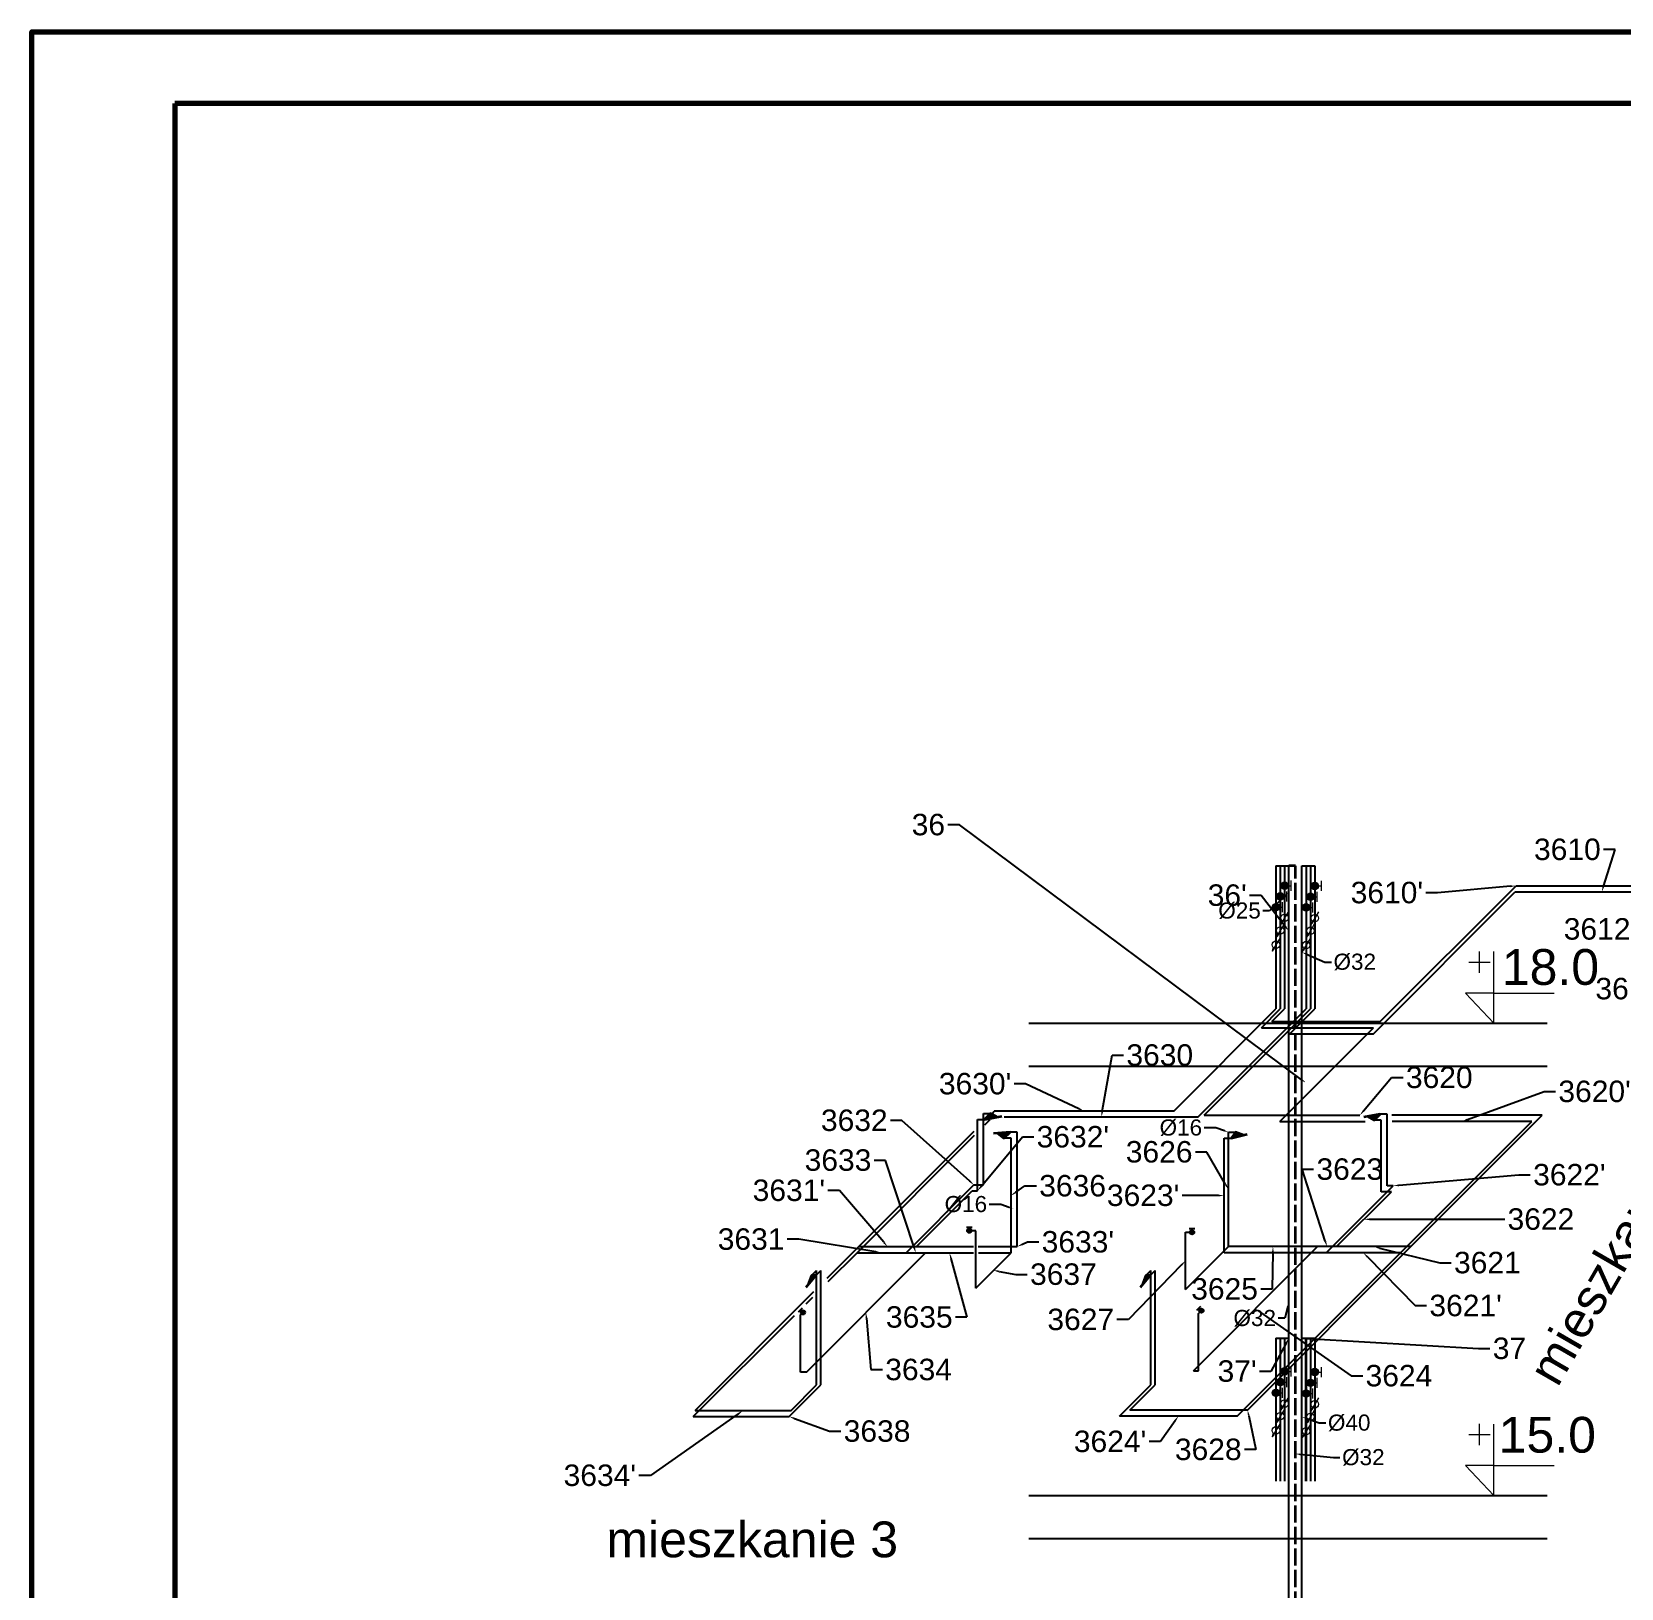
# Model space of a CAD drawing. Header units: millimetres. Extents: x 135 to 13042, y 991 to 8969.
# Drawn here: x 785 to 1896, y 7881 to 8969 of the extents above; entities that cross this region are included whole.
import ezdxf
from ezdxf import colors
from ezdxf.entities.mleader import LeaderData, LeaderLine
from ezdxf.math import Vec2, Vec3

# ---------------------------------------------------------------- set-up
doc = ezdxf.new("R2010")
doc.units = ezdxf.units.MM
doc.linetypes.add('ACAD_ISO02W100', pattern=[15, 12, -3])
for name, color, linetype in [('baterie', 50, 'Continuous'), ('cyrkulacja średnice', 100, 'Continuous'), ('woda ciepła numery działek', 10, 'Continuous'), ('woda ciepła zawory', 10, 'Continuous'), ('woda ciepła średnice', 10, 'Continuous'), ('woda zimna numery działek', 140, 'Continuous'), ('woda zimna zawory', 140, 'Continuous'), ('woda zimna średnice', 140, 'Continuous')]:
    doc.layers.add(name, color=color, linetype=linetype)
for name, color, linetype, lineweight in [('cyrkulacja', 100, 'ACAD_ISO02W100', 18), ('woda ciepła', 10, 'Continuous', 18), ('woda zimna', 140, 'Continuous', 18)]:
    doc.layers.add(name, color=color, linetype=linetype, lineweight=lineweight)
doc.styles.add('numery działek', font='arial.ttf', dxfattribs={"height": 15})
doc.styles.get("Standard").update_dxf_attribs({"font": 'arial.ttf'})

# ---------------------------------------------------------------- blocks, each defined once
blk = doc.blocks.new('stropy linia odniesienia')
at = {"lineweight": 18}
for p, q in [((-9.9, 35.2), (-9.9, 50.2)), ((0, 21), (0, 50)), ((-17.4, 42.7), (-9.9, 42.7)), ((-9.9, 42.7), (-2.4, 42.7)), ((0, 21), (-19.7, 21)), ((-19.7, 21), (0, 0)), ((0, 0), (0, 21)), ((0, 21), (42.3, 21))]:
    blk.add_line(p, q, dxfattribs=at)
blk = doc.blocks.new('zawory woda zimna')
at = {"layer": 'woda zimna zawory', "lineweight": 18}
h = blk.add_hatch(color=256, dxfattribs=at)
h.dxf.hatch_style = 1
edge = h.paths.add_edge_path()
edge.add_arc((0, 0), 2.62, 0, 360)
h = blk.add_hatch(color=256, dxfattribs=at)
h.dxf.hatch_style = 1
edge = h.paths.add_edge_path()
edge.add_arc((-3, -7.5), 2.62, 0, 360)
h = blk.add_hatch(color=256, dxfattribs=at)
h.dxf.hatch_style = 1
edge = h.paths.add_edge_path()
edge.add_arc((-6, -15), 2.62, 0, 360)
for p, q in [((2.6, 0), (4.4, 0)), ((4.4, 3.5), (4.4, -3.5)), ((-0.4, -7.5), (1.4, -7.5)), ((1.4, -4), (1.4, -11)), ((-3.4, -15), (-1.6, -15)), ((-1.6, -11.5), (-1.6, -18.5)), ((-1.2, -25.5), (-2.7, -27)), ((-7.2, -44.3), (-8.7, -45.8)), ((-5.1, -33.6), (-5.7, -35.7))]:
    blk.add_line(p, q, dxfattribs=at)
for points in [[(2.7, -18.1), (0, -22.5), (-2.7, -27), (-2.1, -24.9)], [(-0.3, -26.8), (-3, -31.3), (-5.7, -35.7), (-4.2, -34.2)], [(-3.3, -36.8), (-6, -41.3), (-8.7, -45.8), (-8.1, -43.7)]]:
    blk.add_lwpolyline(points, dxfattribs=at)
for centre in [(0, 0), (-3, -7.5), (-6, -15)]:
    blk.add_circle(centre, 2.62, dxfattribs=at)
at = {"layer": 'woda zimna zawory', "linetype": 'Continuous', "lineweight": 18}
for centre in [(0, -22.5), (-3, -31.3), (-6, -41.3)]:
    blk.add_circle(centre, 2.62, dxfattribs=at)
blk = doc.blocks.new('woda ciepła zwory')
at = {"layer": 'woda ciepła zawory', "lineweight": 18}
h = blk.add_hatch(color=256, dxfattribs=at)
h.dxf.hatch_style = 1
edge = h.paths.add_edge_path()
edge.add_arc((0, 0), 2.62, 0, 360)
h = blk.add_hatch(color=256, dxfattribs=at)
h.dxf.hatch_style = 1
edge = h.paths.add_edge_path()
edge.add_arc((-3, -7.5), 2.62, 0, 360)
h = blk.add_hatch(color=256, dxfattribs=at)
h.dxf.hatch_style = 1
edge = h.paths.add_edge_path()
edge.add_arc((-6, -15), 2.62, 0, 360)
for p, q in [((2.6, 0), (4.4, 0)), ((4.4, 3.5), (4.4, -3.5)), ((-0.4, -7.5), (1.4, -7.5)), ((1.4, -4), (1.4, -11)), ((-3.4, -15), (-1.6, -15)), ((-1.6, -11.5), (-1.6, -18.5)), ((2.7, -18.1), (0, -22.5)), ((-3, -31.3), (-5.7, -35.7)), ((-0.3, -26.8), (-3, -31.3)), ((0, -22.5), (-2.7, -27)), ((-2.1, -24.9), (-2.7, -27)), ((-1.2, -25.5), (-2.7, -27)), ((-6, -41.3), (-8.7, -45.8)), ((-8.1, -43.7), (-8.7, -45.8)), ((-7.2, -44.3), (-8.7, -45.8)), ((-3.3, -36.8), (-6, -41.3)), ((-5.1, -33.6), (-5.7, -35.7)), ((-4.2, -34.2), (-5.7, -35.7))]:
    blk.add_line(p, q, dxfattribs=at)
for centre in [(0, 0), (-3, -7.5), (-6, -15)]:
    blk.add_circle(centre, 2.62, dxfattribs=at)
at = {"layer": 'woda ciepła zawory', "linetype": 'Continuous', "lineweight": 18}
for centre in [(0, -22.5), (-3, -31.3), (-6, -41.3)]:
    blk.add_circle(centre, 2.62, dxfattribs=at)

msp = doc.modelspace()

# ---------------------------------------------------------------- hatches: boundary and pattern name
at = {"layer": 'baterie', "lineweight": 35}
h = msp.add_hatch(color=256, dxfattribs=at)
h.dxf.hatch_style = 1
h.paths.add_polyline_path([(1451.1, 8208.8), (1459.6, 8210.5), (1455.3, 8213)])
h = msp.add_hatch(color=256, dxfattribs=at)
h.dxf.hatch_style = 1
h.paths.add_polyline_path([(1727.5, 8212.4), (1718.8, 8210.9), (1723.3, 8208.2)])
h = msp.add_hatch(color=256, dxfattribs=at)
h.dxf.hatch_style = 1
h.paths.add_polyline_path([(1460.1, 8199.1), (1464.6, 8195.6), (1468.9, 8199.9)])
h = msp.add_hatch(color=256, dxfattribs=at)
h.dxf.hatch_style = 1
h.paths.add_polyline_path([(1632, 8197.9), (1626.5, 8199.9), (1623.5, 8195.6)])
h = msp.add_hatch(color=256, dxfattribs=at)
h.dxf.hatch_style = 1
h.paths.add_polyline_path([(1327.7, 8093.1), (1333.2, 8099.7), (1330.2, 8099.7)])
h = msp.add_hatch(color=256, dxfattribs=at)
h.dxf.hatch_style = 1
h.paths.add_polyline_path([(1561.2, 8093.1), (1566.7, 8099.7), (1563.7, 8099.7)])
at = {"layer": 'woda ciepła', "lineweight": 25}
h = msp.add_hatch(color=256, dxfattribs=at)
h.dxf.hatch_style = 1
h.paths.add_polyline_path([(1727.5, 8212.4), (1718.8, 8210.9), (1723.3, 8208.2)])
at = {"layer": 'woda zimna', "lineweight": 25}
h = msp.add_hatch(color=256, dxfattribs=at)
h.dxf.hatch_style = 1
edge = h.paths.add_edge_path()
edge.add_arc((1440.4, 8131), 1.5, 0, 360)
h = msp.add_hatch(color=256, dxfattribs=at)
h.dxf.hatch_style = 1
edge = h.paths.add_edge_path()
edge.add_arc((1596.1, 8130), 1.5, 0, 360)
h = msp.add_hatch(color=256, dxfattribs=at)
h.dxf.hatch_style = 1
edge = h.paths.add_edge_path()
edge.add_arc((1324.2, 8074), 1.5, 0, 360)
h = msp.add_hatch(color=256, dxfattribs=at)
h.dxf.hatch_style = 1
edge = h.paths.add_edge_path()
edge.add_arc((1602.6, 8075.2), 1.5, 0, 360)

# ---------------------------------------------------------------- linework, layer by layer
at = {"linetype": 'ByBlock', "lineweight": 70}
for p, q in [((885.4, 8918.6), (885.4, 4818.6)), ((3935.4, 8918.6), (885.4, 8918.6))]:
    msp.add_line(p, q, dxfattribs=at)
for p, q in [((1482, 8276), (1844.1, 8276)), ((1482, 8246), (1844.1, 8246)), ((1482, 7946), (1844.1, 7946)), ((1482, 7916), (1844.1, 7916))]:
    msp.add_line(p, q)
msp.add_lwpolyline([(785.4, 4768.6), (785.4, 8968.6), (3985.4, 8968.6)], dxfattribs=at)
at = {"layer": 'baterie', "lineweight": 35}
for points in [[(1459.6, 8210.5), (1455.3, 8213), (1451.1, 8208.8), (1463.1, 8211.1)], [(1718.8, 8210.9), (1723.3, 8208.2), (1727.5, 8212.4), (1716.1, 8210.4)], [(1460.1, 8199.1), (1464.6, 8195.6), (1468.9, 8199.9), (1457.4, 8198.9)], [(1632, 8197.9), (1626.5, 8199.9), (1623.5, 8195.6), (1634.6, 8198.6)], [(1326.5, 8091.7), (1333.2, 8099.7), (1330.2, 8099.7), (1327.7, 8093.1)], [(1560, 8091.7), (1566.7, 8099.7), (1563.7, 8099.7), (1561.2, 8093.1)]]:
    msp.add_lwpolyline(points, dxfattribs=at)
at = {"layer": 'cyrkulacja', "lineweight": 35}
for p, q in [((1668.3, 8386), (1663.7, 8386)), ((1668.3, 6247.1), (1668.3, 8386))]:
    msp.add_line(p, q, dxfattribs=at)
at = {"layer": 'woda ciepła', "lineweight": 25}
for p, q in [((1654.7, 8386), (1663.7, 8386)), ((1654.7, 8386), (1654.7, 8286)), ((1657.7, 8386), (1657.7, 8286)), ((1660.7, 8386), (1660.7, 8286)), ((1663.7, 6247.1), (1663.7, 8386)), ((1727.6, 8277.1), (1822.5, 8372)), ((1822.5, 8372), (1943.9, 8372)), ((1583.4, 8214.6), (1654.7, 8286)), ((1644.6, 8272.8), (1657.7, 8286)), ((1651.9, 8277.1), (1660.7, 8286)), ((1651.9, 8277.1), (1727.6, 8277.1)), ((1644.6, 8272.8), (1722.9, 8272.8)), ((1657.5, 8207.4), (1722.9, 8272.8)), ((1446.1, 8158.8), (1446.1, 8208.8)), ((1446.1, 8208.8), (1451.1, 8208.8)), ((1456.6, 8213.2), (1457.9, 8214.6)), ((1583.4, 8214.6), (1457.9, 8214.6)), ((1657.5, 8207.4), (1717, 8207.4)), ((1732.5, 8212.4), (1727.5, 8212.4)), ((1732.5, 8162.4), (1732.5, 8212.4)), ((1833.5, 8207.4), (1735.8, 8207.4)), ((1741.8, 8115.6), (1833.5, 8207.4)), ((1363.2, 8119.9), (1443.8, 8200.5)), ((1473.9, 8199.9), (1468.9, 8199.9)), ((1473.9, 8119.9), (1473.9, 8199.9)), ((1618.5, 8115.6), (1618.5, 8195.6)), ((1618.5, 8195.6), (1623.5, 8195.6)), ((1689.8, 8115.6), (1736.6, 8162.4)), ((1736.6, 8162.4), (1732.5, 8162.4)), ((1403.5, 8119.9), (1442.4, 8158.8)), ((1442.4, 8158.8), (1446.1, 8158.8)), ((1341.1, 8097.8), (1363.2, 8119.9)), ((1363.2, 8119.9), (1403.5, 8119.9)), ((1403.5, 8119.9), (1443.3, 8119.9)), ((1446.6, 8119.9), (1473.9, 8119.9)), ((1689.8, 8115.6), (1618.5, 8115.6)), ((1627.6, 8001.5), (1741.8, 8115.6)), ((1741.8, 8115.6), (1689.8, 8115.6)), ((1330.2, 8099.7), (1333.7, 8103.3)), ((1333.7, 8023.3), (1333.7, 8103.3)), ((1563.7, 8099.7), (1567.2, 8103.3)), ((1567.2, 8023.3), (1567.2, 8103.3)), ((1248.8, 8005.4), (1331.8, 8088.5)), ((1654.7, 8056), (1663.7, 8056)), ((1654.7, 8056), (1654.7, 7956)), ((1657.7, 8056), (1657.7, 7956)), ((1660.7, 8056), (1660.7, 7956)), ((1315.9, 8005.4), (1333.7, 8023.3)), ((1545.4, 8001.5), (1567.2, 8023.3)), ((1248.8, 8005.4), (1315.9, 8005.4)), ((1627.6, 8001.5), (1545.4, 8001.5))]:
    msp.add_line(p, q, dxfattribs=at)
at = {"layer": 'woda zimna', "lineweight": 25}
for p, q in [((1672.8, 6247.1), (1672.8, 8386)), ((1672.8, 8276), (1672.8, 8386)), ((1672.8, 8386), (1681.8, 8386)), ((1675.8, 8386), (1675.8, 8286)), ((1678.8, 8386), (1678.8, 8286)), ((1681.8, 8386), (1681.8, 8286)), ((1722.8, 8268.6), (1821.9, 8367.7)), ((1821.9, 8367.7), (1942.7, 8367.7)), ((1600.2, 8210.3), (1675.8, 8286)), ((1604.5, 8211.7), (1678.8, 8286)), ((1664.4, 8268.6), (1681.8, 8286)), ((1664.4, 8268.6), (1722.8, 8268.6)), ((1450.3, 8163), (1450.3, 8213)), ((1450.3, 8213), (1455.3, 8213)), ((1451.3, 8205), (1455, 8208.7)), ((1600.2, 8210.3), (1464.9, 8210.3)), ((1604.5, 8211.7), (1713.3, 8211.7)), ((1728.3, 8208.2), (1723.3, 8208.2)), ((1728.3, 8158.2), (1728.3, 8208.2)), ((1840.8, 8211.7), (1735.7, 8211.7)), ((1749, 8119.9), (1840.8, 8211.7)), ((1362, 8115.6), (1444.1, 8197.8)), ((1469.6, 8195.6), (1464.6, 8195.6)), ((1469.6, 8115.6), (1469.6, 8195.6)), ((1621.5, 8119.9), (1621.5, 8199.9)), ((1621.5, 8199.9), (1626.5, 8199.9)), ((1396.3, 8115.6), (1443.7, 8163)), ((1443.7, 8163), (1450.3, 8163)), ((1697.1, 8119.9), (1735.4, 8158.2)), ((1735.4, 8158.2), (1728.3, 8158.2)), ((1438.4, 8133.5), (1442.4, 8133.5)), ((1440.4, 8132.5), (1440.4, 8133.5)), ((1445, 8131), (1440.4, 8131)), ((1445, 8091), (1445, 8131)), ((1591.5, 8090), (1591.5, 8130)), ((1591.5, 8130), (1596.1, 8130)), ((1594.1, 8132.5), (1598.1, 8132.5)), ((1596.1, 8131.5), (1596.1, 8132.5)), ((1591.5, 8090), (1621.5, 8119.9)), ((1597, 8033.2), (1683.7, 8119.9)), ((1683.7, 8119.9), (1621.5, 8119.9)), ((1634.9, 8005.7), (1749, 8119.9)), ((1697.1, 8119.9), (1683.7, 8119.9)), ((1749, 8119.9), (1697.1, 8119.9)), ((1326.6, 8032.3), (1409.8, 8115.6)), ((1341.8, 8095.5), (1362, 8115.6)), ((1362, 8115.6), (1396.3, 8115.6)), ((1396.3, 8115.6), (1409.8, 8115.6)), ((1409.8, 8115.6), (1443.3, 8115.6)), ((1445, 8091), (1469.6, 8115.6)), ((1446.8, 8115.6), (1469.6, 8115.6)), ((1333.2, 8099.7), (1336.7, 8103.3)), ((1336.7, 8023.3), (1336.7, 8103.3)), ((1566.7, 8099.7), (1570.2, 8103.3)), ((1570.2, 8023.3), (1570.2, 8103.3)), ((1326.4, 8080), (1331.1, 8084.7)), ((1321, 8074.3), (1323.8, 8077.2)), ((1323.1, 8075), (1322.4, 8075.7)), ((1322.5, 8072.3), (1324.2, 8074)), ((1599.4, 8075.6), (1602.2, 8078.4)), ((1600.5, 8073.2), (1602.6, 8075.2)), ((1601.5, 8076.3), (1600.8, 8077)), ((1247.5, 8001.2), (1318.3, 8071.9)), ((1322.5, 8032.3), (1322.5, 8072.3)), ((1600.5, 8033.2), (1600.5, 8073.2)), ((1672.8, 7946), (1672.8, 8056)), ((1672.8, 8056), (1681.8, 8056)), ((1678.8, 8056), (1678.8, 7956)), ((1681.8, 8056), (1681.8, 7956)), ((1326.6, 8032.3), (1322.5, 8032.3)), ((1597, 8033.2), (1600.5, 8033.2)), ((1314.6, 8001.2), (1336.7, 8023.3)), ((1552.7, 8005.7), (1570.2, 8023.3)), ((1247.5, 8001.2), (1314.6, 8001.2)), ((1634.9, 8005.7), (1552.7, 8005.7))]:
    msp.add_line(p, q, dxfattribs=at)
at = {"layer": 'woda zimna', "linetype": 'ByBlock', "lineweight": 35}
msp.add_line((1675.8, 7956), (1675.8, 8056), dxfattribs=at)
at = {"layer": 'woda zimna', "lineweight": 25}
for centre in [(1440.4, 8131), (1596.1, 8130), (1324.2, 8074), (1602.6, 8075.2)]:
    msp.add_circle(centre, 1.5, dxfattribs=at)

# ---------------------------------------------------------------- block references
at = {"lineweight": 35}
for p in [(1806.8, 8276), (1806.8, 7946)]:
    msp.add_blockref('stropy linia odniesienia', p, dxfattribs=at)
at = {"layer": 'woda ciepła zawory', "linetype": 'ByBlock', "lineweight": 35}
for name, p in [('woda ciepła zwory', (1660.7, 8372.1)), ('zawory woda zimna', (1681.8, 8371.9)), ('woda ciepła zwory', (1660.7, 8032.8)), ('zawory woda zimna', (1681.8, 8032.3))]:
    msp.add_blockref(name, p, dxfattribs=at)

# ---------------------------------------------------------------- texts
at = {"lineweight": 35, "char_height": 25, "attachment_point": 1}
for s, width, heights, insert in [('18.0', 61.139, [0], (1812.5, 8327.8)), ('15.0', 67.184, [0], (1810.3, 8001)), ('mieszkanie 3', 263.549, [37.9], (1186.9, 7927.9))]:
    msp.add_mtext_dynamic_manual_height_columns(s, width=width, gutter_width=125, heights=heights, dxfattribs=dict(at, insert=insert))
at = {"lineweight": 35, "insert": (1829.8, 8033.5), "char_height": 25, "attachment_point": 1, "rotation": 60}
msp.add_mtext_dynamic_manual_height_columns('mieszkanie 2', width=263.549, gutter_width=125, heights=[37.9], dxfattribs=at)

# ---------------------------------------------------------------- leaders
at = {"layer": 'cyrkulacja średnice', "linetype": 'ByBlock', "lineweight": 35}
ml = msp.add_multileader_mtext('Standard', dxfattribs=at)
ml.set_content('%%C32', color=256)
ml.set_leader_properties()
ml.build(insert=Vec2(0, 0))
ml.multileader.update_dxf_attribs({"arrow_head_size": 3})
ctx = ml.context
ctx.base_point, ctx.char_height, ctx.arrow_head_size, ctx.landing_gap_size, ctx.plane_origin = Vec3(1699.4, 7972.6), 11.25, 3, 1.5, Vec3(1657.7, 7973.3)
notes = []
notes.append((ctx, [(0, (1, 1, 0), (1694.8, 7972.6), (1, 0), 4.59, [(0, [(1668.3, 7975.1)], 0, [])])]))
ctx.mtext.insert, ctx.mtext.flow_direction = Vec3(1700.9, 7978.5), 5
at = {"layer": 'woda ciepła numery działek', "lineweight": 35}
ml = msp.add_multileader_mtext('Standard', dxfattribs=at)
ml.set_content("36'", color=256)
ml.set_leader_properties()
ml.build(insert=Vec2(0, 0))
ctx = ml.context
ctx.base_point, ctx.char_height, ctx.plane_origin = Vec3(1606.9, 8365.3), 15, Vec3(1664.3, 8077.6)
ctx.text_align_type = 2
notes.append((ctx, [(1, (1, 1, 0), (1644.3, 8365.3), (-1, 0), 8, [(0, [(1663.7, 8340.4)], 0, [])])]))
ctx.mtext.insert, ctx.mtext.alignment, ctx.mtext.flow_direction = Vec3(1634.3, 8373), 3, 5
ml = msp.add_multileader_mtext('Standard', dxfattribs=at)
ml.set_content("3610'", color=256, style='numery działek')
ml.set_leader_properties()
ml.build(insert=Vec2(0, 0))
ctx = ml.context
ctx.base_point, ctx.char_height, ctx.plane_origin = Vec3(1706.7, 8367.2), 15, Vec3(1822.5, 8372)
ctx.text_align_type = 2
notes.append((ctx, [(0, (1, 1, 0), (1767.5, 8367.2), (-1, 0), 8, [(0, [(1822.5, 8372)], 0, [])])]))
ctx.mtext.insert, ctx.mtext.alignment, ctx.mtext.flow_direction = Vec3(1757.5, 8374.8), 3, 5
ml = msp.add_multileader_mtext('Standard', dxfattribs=at)
ml.set_content("3612'", color=256, style='numery działek')
ml.set_leader_properties()
ml.build(insert=Vec2(0, 0))
ctx = ml.context
ctx.base_point, ctx.char_height, ctx.plane_origin = Vec3(1877.8, 8300), 15, Vec3(1982.6, 8372)
ctx.text_align_type = 2
notes.append((ctx, [(0, (1, 1, 0), (1936.6, 8300), (-1, 0), 6.03, [(0, [(1982.6, 8372)], 0, [])])]))
ctx.mtext.insert, ctx.mtext.alignment, ctx.mtext.flow_direction = Vec3(1928.5, 8307.7), 3, 5
ml = msp.add_multileader_mtext('Standard', dxfattribs=at)
ml.set_content("3630'", color=256)
ml.set_leader_properties()
ml.build(insert=Vec2(0, 0))
ctx = ml.context
ctx.base_point, ctx.char_height, ctx.plane_origin = Vec3(1419.1, 8233.6), 15, Vec3(1520.6, 8214.6)
ctx.text_align_type = 2
notes.append((ctx, [(0, (1, 1, 0), (1479.8, 8233.6), (-1, 0), 8, [(0, [(1520.6, 8214.6)], 0, [])])]))
ctx.mtext.insert, ctx.mtext.alignment, ctx.mtext.flow_direction = Vec3(1469.8, 8241.3), 3, 5
ml = msp.add_multileader_mtext('Standard', dxfattribs=at)
ml.set_content("3620'", color=256)
ml.set_leader_properties()
ml.build(insert=Vec2(0, 0))
ctx = ml.context
ctx.base_point, ctx.char_height, ctx.plane_origin = Vec3(1850, 8228.3), 15, Vec3(1784.7, 8207.4)
notes.append((ctx, [(0, (1, 1, 0), (1842, 8228.3), (1, 0), 8, [(0, [(1784.7, 8207.4)], 0, [])])]))
ctx.mtext.insert, ctx.mtext.flow_direction = Vec3(1852, 8235.9), 5
ml = msp.add_multileader_mtext('Standard', dxfattribs=at)
ml.set_content("3632'", color=256)
ml.set_leader_properties()
ml.build(insert=Vec2(0, 0))
ctx = ml.context
ctx.base_point, ctx.char_height, ctx.plane_origin = Vec3(1485.5, 8196.6), 15, Vec3(1446.1, 8158.8)
notes.append((ctx, [(0, (1, 1, 0), (1477.5, 8196.6), (1, 0), 8, [(0, [(1446.1, 8158.8)], 0, [])])]))
ctx.mtext.insert, ctx.mtext.flow_direction = Vec3(1487.5, 8204.2), 5
ml = msp.add_multileader_mtext('Standard', dxfattribs=at)
ml.set_content("3622'", color=256)
ml.set_leader_properties()
ml.build(insert=Vec2(0, 0))
ctx = ml.context
ctx.base_point, ctx.char_height, ctx.plane_origin = Vec3(1832.4, 8170.1), 15, Vec3(1736.6, 8162.4)
notes.append((ctx, [(0, (1, 1, 0), (1824.4, 8170.1), (1, 0), 8, [(0, [(1736.6, 8162.4)], 0, [])])]))
ctx.mtext.insert, ctx.mtext.flow_direction = Vec3(1834.4, 8177.7), 5
ml = msp.add_multileader_mtext('Standard', dxfattribs=at)
ml.set_content("3631'", color=256)
ml.set_leader_properties()
ml.build(insert=Vec2(0, 0))
ctx = ml.context
ctx.base_point, ctx.char_height, ctx.plane_origin = Vec3(1288.9, 8159.2), 15, Vec3(1383.3, 8119.9)
ctx.text_align_type = 2
notes.append((ctx, [(0, (1, 1, 0), (1349.7, 8159.2), (-1, 0), 8, [(0, [(1383.3, 8119.9)], 0, [])])]))
ctx.mtext.insert, ctx.mtext.alignment, ctx.mtext.flow_direction = Vec3(1339.7, 8166.8), 3, 5
ml = msp.add_multileader_mtext('Standard', dxfattribs=at)
ml.set_content("3623'", color=256)
ml.set_leader_properties()
ml.build(insert=Vec2(0, 0))
ctx = ml.context
ctx.base_point, ctx.char_height, ctx.plane_origin = Vec3(1536.4, 8155.6), 15, Vec3(1618.5, 8155.6)
ctx.text_align_type = 2
notes.append((ctx, [(0, (1, 1, 0), (1597.2, 8155.6), (-1, 0), 8, [(0, [(1618.5, 8155.6)], 0, [])])]))
ctx.mtext.insert, ctx.mtext.alignment, ctx.mtext.flow_direction = Vec3(1587.2, 8163.3), 3, 5
ml = msp.add_multileader_mtext('Standard', dxfattribs=at)
ml.set_content("3633'", color=256)
ml.set_leader_properties()
ml.build(insert=Vec2(0, 0))
ctx = ml.context
ctx.base_point, ctx.char_height, ctx.plane_origin = Vec3(1489, 8123.2), 15, Vec3(1473.9, 8119.9)
notes.append((ctx, [(0, (1, 1, 0), (1481, 8123.2), (1, 0), 8, [(0, [(1473.9, 8119.9)], 0, [])])]))
ctx.mtext.insert, ctx.mtext.flow_direction = Vec3(1491, 8130.8), 5
ml = msp.add_multileader_mtext('Standard', dxfattribs=at)
ml.set_content("3621'", color=256)
ml.set_leader_properties()
ml.build(insert=Vec2(0, 0))
ctx = ml.context
ctx.base_point, ctx.char_height, ctx.plane_origin = Vec3(1759.9, 8078.7), 15, Vec3(1715.8, 8115.6)
notes.append((ctx, [(0, (1, 1, 0), (1751.9, 8078.7), (1, 0), 8, [(0, [(1715.8, 8115.6)], 0, [])])]))
ctx.mtext.insert, ctx.mtext.flow_direction = Vec3(1761.9, 8086.3), 5
ml = msp.add_multileader_mtext('Standard', dxfattribs=at)
ml.set_content("37'", color=256)
ml.set_leader_properties()
ml.build(insert=Vec2(0, 0))
ctx = ml.context
ctx.base_point, ctx.char_height, ctx.plane_origin = Vec3(1613.8, 8032.8), 15, Vec3(1663.7, 8056)
ctx.text_align_type = 2
notes.append((ctx, [(0, (1, 1, 0), (1651.2, 8032.8), (-1, 0), 8, [(0, [(1663.7, 8056)], 0, [])])]))
ctx.mtext.insert, ctx.mtext.alignment, ctx.mtext.flow_direction = Vec3(1641.2, 8040.5), 3, 5
ml = msp.add_multileader_mtext('Standard', dxfattribs=at)
ml.set_content("3634'", color=256)
ml.set_leader_properties()
ml.build(insert=Vec2(0, 0))
ctx = ml.context
ctx.base_point, ctx.char_height, ctx.plane_origin = Vec3(1156.8, 7960.1), 15, Vec3(1282.3, 8005.4)
ctx.text_align_type = 2
notes.append((ctx, [(0, (1, 1, 0), (1217.6, 7960.1), (-1, 0), 8, [(0, [(1282.3, 8005.4)], 0, [])])]))
ctx.mtext.insert, ctx.mtext.alignment, ctx.mtext.flow_direction = Vec3(1207.6, 7967.7), 3, 5
ml = msp.add_multileader_mtext('Standard', dxfattribs=at)
ml.set_content("3624'", color=256)
ml.set_leader_properties()
ml.build(insert=Vec2(0, 0))
ctx = ml.context
ctx.base_point, ctx.char_height, ctx.plane_origin = Vec3(1513.3, 7983.8), 15, Vec3(1586.5, 8001.5)
ctx.text_align_type = 2
notes.append((ctx, [(0, (1, 1, 0), (1574.1, 7983.8), (-1, 0), 8, [(0, [(1586.5, 8001.5)], 0, [])])]))
ctx.mtext.insert, ctx.mtext.alignment, ctx.mtext.flow_direction = Vec3(1564.1, 7991.4), 3, 5
at = {"layer": 'woda ciepła średnice', "linetype": 'ByBlock', "lineweight": 35}
ml = msp.add_multileader_mtext('Standard', dxfattribs=at)
ml.set_content('%%C25', color=256)
ml.set_leader_properties()
ml.build(insert=Vec2(0, 0))
ml.multileader.update_dxf_attribs({"arrow_head_size": 3})
ctx = ml.context
ctx.base_point, ctx.char_height, ctx.arrow_head_size, ctx.landing_gap_size, ctx.plane_origin = Vec3(1614.1, 8354.5), 11.25, 3, 1.5, Vec3(1653.1, 8365.7)
ctx.text_align_type = 2
notes.append((ctx, [(1, (1, 1, 0), (1650.2, 8354.5), (-1, 0), 4.59, [(0, [(1663.7, 8367.5)], 0, [])])]))
ctx.mtext.insert, ctx.mtext.alignment, ctx.mtext.flow_direction = Vec3(1644.1, 8360.4), 3, 5
ml = msp.add_multileader_mtext('Standard', dxfattribs=at)
ml.set_content('%%C32', color=256)
ml.set_leader_properties()
ml.build(insert=Vec2(0, 0))
ml.multileader.update_dxf_attribs({"arrow_head_size": 3})
ctx = ml.context
ctx.base_point, ctx.char_height, ctx.arrow_head_size, ctx.landing_gap_size, ctx.plane_origin = Vec3(1624.9, 8069.9), 11.25, 3, 1.5, Vec3(1663.7, 8081)
ctx.text_align_type = 2
notes.append((ctx, [(1, (1, 1, 0), (1660.8, 8069.9), (-1, 0), 4.59, [(0, [(1663.7, 8081)], 0, [])])]))
ctx.mtext.insert, ctx.mtext.alignment, ctx.mtext.flow_direction = Vec3(1654.7, 8075.7), 3, 5
at = {"layer": 'woda zimna numery działek', "lineweight": 35}
ml = msp.add_multileader_mtext('Standard', dxfattribs=at)
ml.set_content('36', color=256)
ml.set_leader_properties()
ml.build(insert=Vec2(0, 0))
ctx = ml.context
ctx.base_point, ctx.char_height, ctx.plane_origin = Vec3(1400, 8414.7), 15, Vec3(1675.5, 8234.4)
ctx.text_align_type = 2
notes.append((ctx, [(1, (1, 1, 0), (1433.5, 8414.7), (-1, 0), 8, [(0, [(1675.5, 8234.4)], 0, [])])]))
ctx.mtext.insert, ctx.mtext.alignment, ctx.mtext.flow_direction = Vec3(1423.5, 8422.3), 3, 5
ml = msp.add_multileader_mtext('Standard', dxfattribs=at)
ml.set_content('3610', color=256, style='numery działek')
ml.set_leader_properties()
ml.build(insert=Vec2(0, 0))
ctx = ml.context
ctx.base_point, ctx.char_height, ctx.plane_origin = Vec3(1834.9, 8397.3), 15, Vec3(1882.3, 8367.7)
ctx.text_align_type = 2
notes.append((ctx, [(0, (1, 1, 0), (1891.6, 8397.3), (-1, 0), 8, [(0, [(1882.3, 8367.7)], 0, [])])]))
ctx.mtext.insert, ctx.mtext.alignment, ctx.mtext.flow_direction = Vec3(1881.6, 8405), 3, 5
ml = msp.add_multileader_mtext('Standard', dxfattribs=at)
ml.set_content('3612', color=256, style='numery działek')
ml.set_leader_properties()
ml.build(insert=Vec2(0, 0))
ctx = ml.context
ctx.base_point, ctx.char_height, ctx.plane_origin = Vec3(1855.8, 8341.8), 15, Vec3(1962.7, 8367.7)
ctx.text_align_type = 2
notes.append((ctx, [(0, (1, 1, 0), (1912.4, 8341.8), (-1, 0), 8, [(0, [(1962.7, 8367.7)], 0, [])])]))
ctx.mtext.insert, ctx.mtext.alignment, ctx.mtext.flow_direction = Vec3(1902.4, 8349.4), 3, 5
ml = msp.add_multileader_mtext('Standard', dxfattribs=at)
ml.set_content('3630', color=256)
ml.set_leader_properties()
ml.build(insert=Vec2(0, 0))
ctx = ml.context
ctx.base_point, ctx.char_height, ctx.plane_origin = Vec3(1548.2, 8253.7), 15, Vec3(1532.6, 8210.3)
notes.append((ctx, [(0, (1, 1, 0), (1540.2, 8253.7), (1, 0), 8, [(0, [(1532.6, 8210.3)], 0, [])])]))
ctx.mtext.insert, ctx.mtext.flow_direction = Vec3(1550.2, 8261.3), 5
ml = msp.add_multileader_mtext('Standard', dxfattribs=at)
ml.set_content('3620', color=256)
ml.set_leader_properties()
ml.build(insert=Vec2(0, 0))
ctx = ml.context
ctx.base_point, ctx.char_height, ctx.plane_origin = Vec3(1743.5, 8238.1), 15, Vec3(1713.3, 8211.7)
notes.append((ctx, [(0, (1, 1, 0), (1735.5, 8238.1), (1, 0), 8, [(0, [(1713.3, 8211.7)], 0, [])])]))
ctx.mtext.insert, ctx.mtext.flow_direction = Vec3(1745.5, 8245.7), 5
ml = msp.add_multileader_mtext('Standard', dxfattribs=at)
ml.set_content('3632', color=256)
ml.set_leader_properties()
ml.build(insert=Vec2(0, 0))
ctx = ml.context
ctx.base_point, ctx.char_height, ctx.plane_origin = Vec3(1336.7, 8208.1), 15, Vec3(1443.7, 8163)
ctx.text_align_type = 2
notes.append((ctx, [(0, (1, 1, 0), (1393.4, 8208.1), (-1, 0), 8, [(0, [(1443.7, 8163)], 0, [])])]))
ctx.mtext.insert, ctx.mtext.alignment, ctx.mtext.flow_direction = Vec3(1383.4, 8215.7), 3, 5
ml = msp.add_multileader_mtext('Standard', dxfattribs=at)
ml.set_content('3633', color=256)
ml.set_leader_properties()
ml.build(insert=Vec2(0, 0))
ctx = ml.context
ctx.base_point, ctx.char_height, ctx.plane_origin = Vec3(1325.2, 8180.2), 15, Vec3(1403.1, 8115.6)
ctx.text_align_type = 2
notes.append((ctx, [(0, (1, 1, 0), (1382, 8180.2), (-1, 0), 8, [(0, [(1403.1, 8115.6)], 0, [])])]))
ctx.mtext.insert, ctx.mtext.alignment, ctx.mtext.flow_direction = Vec3(1372, 8187.9), 3, 5
ml = msp.add_multileader_mtext('Standard', dxfattribs=at)
ml.set_content('3626', color=256)
ml.set_leader_properties()
ml.build(insert=Vec2(0, 0))
ctx = ml.context
ctx.base_point, ctx.char_height, ctx.plane_origin = Vec3(1549.6, 8186), 15, Vec3(1621.5, 8159.9)
ctx.text_align_type = 2
notes.append((ctx, [(0, (1, 1, 0), (1606.4, 8186), (-1, 0), 8, [(0, [(1621.5, 8159.9)], 0, [])])]))
ctx.mtext.insert, ctx.mtext.alignment, ctx.mtext.flow_direction = Vec3(1596.4, 8193.7), 3, 5
ml = msp.add_multileader_mtext('Standard', dxfattribs=at)
ml.set_content('3623', color=256)
ml.set_leader_properties()
ml.build(insert=Vec2(0, 0))
ctx = ml.context
ctx.base_point, ctx.char_height, ctx.plane_origin = Vec3(1681, 8174), 15, Vec3(1690.4, 8119.9)
notes.append((ctx, [(1, (1, 1, 0), (1673, 8174), (1, 0), 8, [(0, [(1690.4, 8119.9)], 0, [])])]))
ctx.mtext.insert, ctx.mtext.flow_direction = Vec3(1683, 8181.6), 5
ml = msp.add_multileader_mtext('Standard', dxfattribs=at)
ml.set_content('3636', color=256)
ml.set_leader_properties()
ml.build(insert=Vec2(0, 0))
ctx = ml.context
ctx.base_point, ctx.char_height, ctx.plane_origin = Vec3(1487.3, 8162.4), 15, Vec3(1469.6, 8155.6)
notes.append((ctx, [(0, (1, 1, 0), (1479.3, 8162.4), (1, 0), 8, [(0, [(1469.6, 8155.6)], 0, [])])]))
ctx.mtext.insert, ctx.mtext.flow_direction = Vec3(1489.3, 8170), 5
ml = msp.add_multileader_mtext('Standard', dxfattribs=at)
ml.set_content('3622', color=256)
ml.set_leader_properties()
ml.build(insert=Vec2(0, 0))
ctx = ml.context
ctx.base_point, ctx.char_height, ctx.plane_origin = Vec3(1814.5, 8139), 15, Vec3(1716.3, 8139)
notes.append((ctx, [(0, (1, 1, 0), (1806.5, 8139), (1, 0), 8, [(0, [(1716.3, 8139)], 0, [])])]))
ctx.mtext.insert, ctx.mtext.flow_direction = Vec3(1816.5, 8146.7), 5
ml = msp.add_multileader_mtext('Standard', dxfattribs=at)
ml.set_content('3631', color=256)
ml.set_leader_properties()
ml.build(insert=Vec2(0, 0))
ctx = ml.context
ctx.base_point, ctx.char_height, ctx.plane_origin = Vec3(1267.4, 8125.1), 15, Vec3(1379.1, 8115.6)
ctx.text_align_type = 2
notes.append((ctx, [(0, (1, 1, 0), (1321.3, 8125.1), (-1, 0), 8, [(0, [(1379.1, 8115.6)], 0, [])])]))
ctx.mtext.insert, ctx.mtext.alignment, ctx.mtext.flow_direction = Vec3(1311.3, 8132.7), 3, 5
ml = msp.add_multileader_mtext('Standard', dxfattribs=at)
ml.set_content('3625', color=256)
ml.set_leader_properties()
ml.build(insert=Vec2(0, 0))
ctx = ml.context
ctx.base_point, ctx.char_height, ctx.plane_origin = Vec3(1595.2, 8090.3), 15, Vec3(1652.6, 8119.9)
ctx.text_align_type = 2
notes.append((ctx, [(0, (1, 1, 0), (1652.1, 8090.3), (-1, 0), 8, [(0, [(1652.6, 8119.9)], 0, [])])]))
ctx.mtext.insert, ctx.mtext.alignment, ctx.mtext.flow_direction = Vec3(1642.1, 8097.9), 3, 5
ml = msp.add_multileader_mtext('Standard', dxfattribs=at)
ml.set_content('3621', color=256)
ml.set_leader_properties()
ml.build(insert=Vec2(0, 0))
ctx = ml.context
ctx.base_point, ctx.char_height, ctx.plane_origin = Vec3(1777.1, 8108.7), 15, Vec3(1723.1, 8119.9)
notes.append((ctx, [(0, (1, 1, 0), (1769.1, 8108.7), (1, 0), 8, [(0, [(1723.1, 8119.9)], 0, [])])]))
ctx.mtext.insert, ctx.mtext.flow_direction = Vec3(1779.1, 8116.3), 5
ml = msp.add_multileader_mtext('Standard', dxfattribs=at)
ml.set_content('3635', color=256)
ml.set_leader_properties()
ml.build(insert=Vec2(0, 0))
ctx = ml.context
ctx.base_point, ctx.char_height, ctx.plane_origin = Vec3(1381.9, 8070.7), 15, Vec3(1426.6, 8115.6)
ctx.text_align_type = 2
notes.append((ctx, [(1, (1, 1, 0), (1438.8, 8070.7), (-1, 0), 8, [(0, [(1426.6, 8115.6)], 0, [])])]))
ctx.mtext.insert, ctx.mtext.alignment, ctx.mtext.flow_direction = Vec3(1428.8, 8078.3), 3, 5
ml = msp.add_multileader_mtext('Standard', dxfattribs=at)
ml.set_content('3637', color=256)
ml.set_leader_properties()
ml.build(insert=Vec2(0, 0))
ctx = ml.context
ctx.base_point, ctx.char_height, ctx.plane_origin = Vec3(1480.9, 8100.5), 15, Vec3(1457.3, 8103.3)
notes.append((ctx, [(0, (1, 1, 0), (1472.9, 8100.5), (1, 0), 8, [(0, [(1457.3, 8103.3)], 0, [])])]))
ctx.mtext.insert, ctx.mtext.flow_direction = Vec3(1482.9, 8108.2), 5
ml = msp.add_multileader_mtext('Standard', dxfattribs=at)
ml.set_content('3627', color=256)
ml.set_leader_properties()
ml.build(insert=Vec2(0, 0))
ctx = ml.context
ctx.base_point, ctx.char_height, ctx.plane_origin = Vec3(1494.8, 8069), 15, Vec3(1591.5, 8110)
ctx.text_align_type = 2
notes.append((ctx, [(0, (1, 1, 0), (1551.6, 8069), (-1, 0), 8, [(0, [(1591.5, 8110)], 0, [])])]))
ctx.mtext.insert, ctx.mtext.alignment, ctx.mtext.flow_direction = Vec3(1541.6, 8076.6), 3, 5
ml = msp.add_multileader_mtext('Standard', dxfattribs=at)
ml.set_content('3634', color=256)
ml.set_leader_properties()
ml.build(insert=Vec2(0, 0))
ctx = ml.context
ctx.base_point, ctx.char_height, ctx.plane_origin = Vec3(1379.7, 8034), 15, Vec3(1368.2, 8074)
notes.append((ctx, [(0, (1, 1, 0), (1371.7, 8034), (1, 0), 8, [(0, [(1368.2, 8074)], 0, [])])]))
ctx.mtext.insert, ctx.mtext.flow_direction = Vec3(1381.7, 8041.6), 5
ml = msp.add_multileader_mtext('Standard', dxfattribs=at)
ml.set_content('3624', color=256)
ml.set_leader_properties()
ml.build(insert=Vec2(0, 0))
ctx = ml.context
ctx.base_point, ctx.char_height, ctx.plane_origin = Vec3(1715.3, 8029.7), 15, Vec3(1640.3, 8076.5)
notes.append((ctx, [(0, (1, 1, 0), (1707.3, 8029.7), (1, 0), 8, [(0, [(1640.3, 8076.5)], 0, [])])]))
ctx.mtext.insert, ctx.mtext.flow_direction = Vec3(1717.3, 8037.3), 5
ml = msp.add_multileader_mtext('Standard', dxfattribs=at)
ml.set_content('37', color=256)
ml.set_leader_properties()
ml.build(insert=Vec2(0, 0))
ctx = ml.context
ctx.base_point, ctx.char_height, ctx.plane_origin = Vec3(1804.2, 8048.8), 15, Vec3(1672.8, 8056)
notes.append((ctx, [(0, (1, 1, 0), (1796.2, 8048.8), (1, 0), 8, [(0, [(1672.8, 8056)], 0, [])])]))
ctx.mtext.insert, ctx.mtext.flow_direction = Vec3(1806.2, 8056.4), 5
ml = msp.add_multileader_mtext('Standard', dxfattribs=at)
ml.set_content('3638', color=256)
ml.set_leader_properties()
ml.build(insert=Vec2(0, 0))
ctx = ml.context
ctx.base_point, ctx.char_height, ctx.plane_origin = Vec3(1350.7, 7991), 15, Vec3(1314.6, 8001.2)
notes.append((ctx, [(0, (1, 1, 0), (1342.7, 7991), (1, 0), 8, [(0, [(1314.6, 8001.2)], 0, [])])]))
ctx.mtext.insert, ctx.mtext.flow_direction = Vec3(1352.7, 7998.6), 5
ml = msp.add_multileader_mtext('Standard', dxfattribs=at)
ml.set_content('3628', color=256)
ml.set_leader_properties()
ml.build(insert=Vec2(0, 0))
ctx = ml.context
ctx.base_point, ctx.char_height, ctx.plane_origin = Vec3(1583.9, 7978.1), 15, Vec3(1634.9, 8005.7)
ctx.text_align_type = 2
notes.append((ctx, [(0, (1, 1, 0), (1640.7, 7978.1), (-1, 0), 8, [(0, [(1634.9, 8005.7)], 0, [])])]))
ctx.mtext.insert, ctx.mtext.alignment, ctx.mtext.flow_direction = Vec3(1630.7, 7985.8), 3, 5
at = {"layer": 'woda zimna średnice', "linetype": 'ByBlock', "lineweight": 35}
ml = msp.add_multileader_mtext('Standard', dxfattribs=at)
ml.set_content('%%C32', color=256)
ml.set_leader_properties()
ml.build(insert=Vec2(0, 0))
ml.multileader.update_dxf_attribs({"arrow_head_size": 3})
ctx = ml.context
ctx.base_point, ctx.char_height, ctx.arrow_head_size, ctx.landing_gap_size, ctx.plane_origin = Vec3(1693.4, 8318.7), 11.25, 3, 1.5, Vec3(1683.1, 8325.6)
notes.append((ctx, [(0, (1, 1, 0), (1688.9, 8318.7), (1, 0), 4.59, [(0, [(1672.8, 8325.6)], 0, [])])]))
ctx.mtext.insert, ctx.mtext.flow_direction = Vec3(1694.9, 8324.6), 5
ml = msp.add_multileader_mtext('Standard', dxfattribs=at)
ml.set_content('%%C16', color=256)
ml.set_leader_properties()
ml.build(insert=Vec2(0, 0))
ml.multileader.update_dxf_attribs({"arrow_head_size": 3})
ctx = ml.context
ctx.base_point, ctx.char_height, ctx.arrow_head_size, ctx.landing_gap_size, ctx.plane_origin = Vec3(1573.3, 8203), 11.25, 3, 1.5, Vec3(1621.5, 8199.9)
ctx.text_align_type = 2
notes.append((ctx, [(1, (1, 1, 0), (1612.6, 8203), (-1, 0), 8, [(0, [(1621.5, 8199.9)], 0, [])])]))
ctx.mtext.insert, ctx.mtext.alignment, ctx.mtext.flow_direction = Vec3(1603.1, 8208.8), 3, 5
ml = msp.add_multileader_mtext('Standard', dxfattribs=at)
ml.set_content('%%C16', color=256)
ml.set_leader_properties()
ml.build(insert=Vec2(0, 0))
ml.multileader.update_dxf_attribs({"arrow_head_size": 3})
ctx = ml.context
ctx.base_point, ctx.char_height, ctx.arrow_head_size, ctx.landing_gap_size, ctx.plane_origin = Vec3(1423.1, 8149.4), 11.25, 3, 1.5, Vec3(1471.2, 8146.3)
ctx.text_align_type = 2
notes.append((ctx, [(1, (1, 1, 0), (1462.4, 8149.4), (-1, 0), 8, [(0, [(1471.2, 8146.3)], 0, [])])]))
ctx.mtext.insert, ctx.mtext.alignment, ctx.mtext.flow_direction = Vec3(1452.9, 8155.3), 3, 5
ml = msp.add_multileader_mtext('Standard', dxfattribs=at)
ml.set_content('%%C40', color=256)
ml.set_leader_properties()
ml.build(insert=Vec2(0, 0))
ml.multileader.update_dxf_attribs({"arrow_head_size": 3})
ctx = ml.context
ctx.base_point, ctx.char_height, ctx.arrow_head_size, ctx.landing_gap_size, ctx.plane_origin = Vec3(1689.5, 7996.8), 11.25, 3, 1.5, Vec3(1672.8, 8001)
notes.append((ctx, [(0, (1, 1, 0), (1684.9, 7996.8), (1, 0), 4.59, [(0, [(1672.8, 8001)], 0, [])])]))
ctx.mtext.insert, ctx.mtext.flow_direction = Vec3(1691, 8002.6), 5
for ctx, leaders in notes:
    for number, flags, end, landing, length, lines in leaders:
        leader = LeaderData()
        leader.index, (leader.has_last_leader_line, leader.has_dogleg_vector, leader.attachment_direction) = number, flags
        leader.last_leader_point, leader.dogleg_vector, leader.dogleg_length = Vec3(end), Vec3(landing), length
        for number, points, colour, breaks in lines:
            line = LeaderLine()
            line.index, line.vertices, line.color, line.breaks = number, Vec3.list(points), colors.encode_raw_color(colour), breaks
            leader.lines.append(line)
        ctx.leaders.append(leader)

doc.saveas('drawing.dxf')
